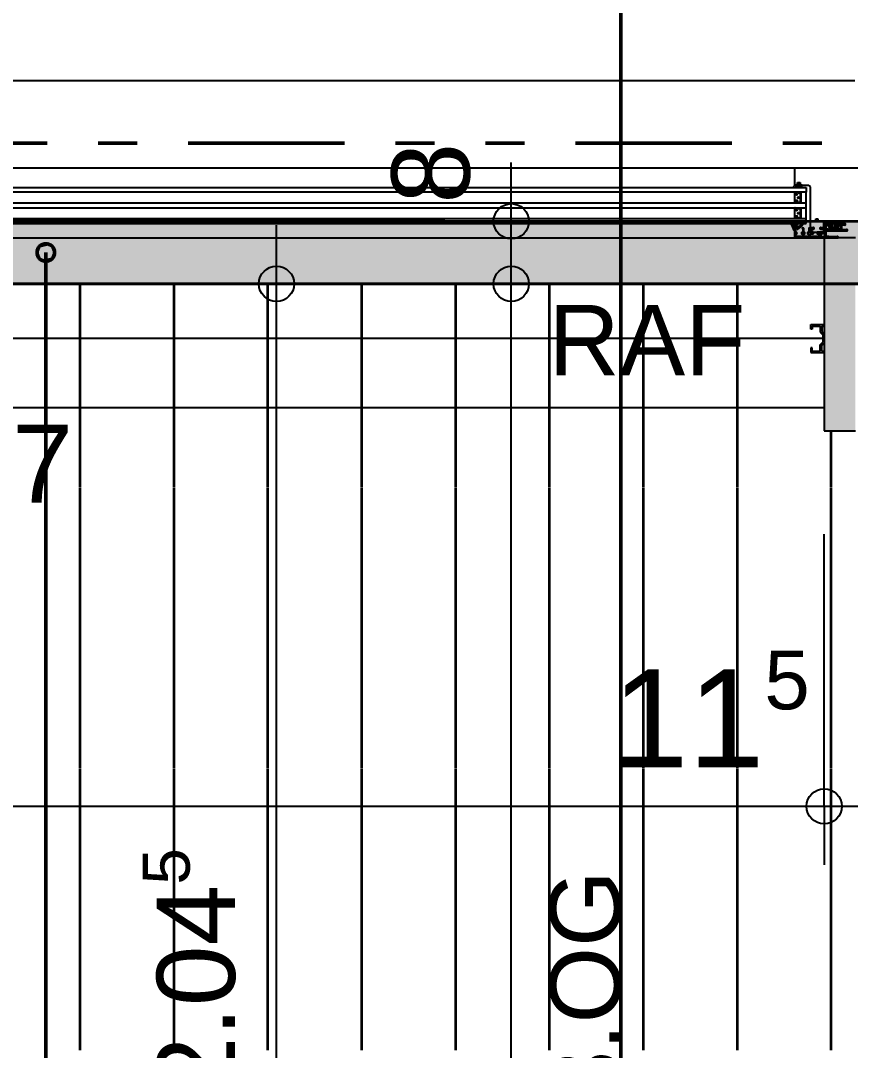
# Model space of a CAD drawing. Header units: centimetres. Extents: x 0.3 to 84.3, y 0.3 to 59.7.
# Drawn here: x 43.302 to 45.423, y 14.14 to 16.773 of the extents above; entities that cross this region are included whole.
import ezdxf

# ---------------------------------------------------------------- set-up
doc = ezdxf.new("R2010")
doc.units = ezdxf.units.CM
for name, pattern in [('AUSGEZOGEN', [0]), ('LINIE_23', [0.79, 0.4, -0.13, 0, -0.13, 0, -0.13]), ('PHANTOM', [63.5, 31.75, -6.35, 6.35, -6.35, 6.35, -6.35]), ('PUNKT', [6.35, 0, -6.35]), ('RAND', [44.45, 12.7, -6.35, 12.7, -6.35, 0, -6.35]), ('STRICHPUNKT', [25.4, 12.7, -6.35, 0, -6.35]), ('VERDECKT', [9.525, 6.35, -3.175])]:
    doc.linetypes.add(name, pattern=pattern)
for name, color, linetype, lineweight in [('Ausbau Raeume', 7, 'AUSGEZOGEN', 35), ('Bauachsen grob', 7, 'RAND', 25), ('Bodenplatte', 7, 'AUSGEZOGEN', 35), ('Daemmung', 7, 'AUSGEZOGEN', 35), ('Decke', 7, 'AUSGEZOGEN', 35), ('Detailmasse', 7, 'AUSGEZOGEN', 25), ('Fenster', 7, 'AUSGEZOGEN', 35), ('Rolladen', 7, 'AUSGEZOGEN', 25), ('Schnittbegrenzung', 7, 'AUSGEZOGEN', 25), ('Text Decke', 7, 'AUSGEZOGEN', 50), ('Text Koten', 7, 'AUSGEZOGEN', 50), ('Text Werkplan Ausfuehrung', 7, 'AUSGEZOGEN', 50), ('Vermassung Decke', 180, 'VERDECKT', 50), ('Wand Beton bewehrt', 7, 'AUSGEZOGEN', 35), ('Werkplan- Ausfuehrungsmasse', 7, 'AUSGEZOGEN', 25)]:
    doc.layers.add(name, color=color, linetype=linetype, lineweight=lineweight)
doc.styles.add('ARIAL', font='ARIAL.TTF')

msp = doc.modelspace()

# ---------------------------------------------------------------- hatches: boundary and pattern name
at = {"layer": 'Bodenplatte', "linetype": 'AUSGEZOGEN', "lineweight": 25, "true_color": 0xe0ffe0}
msp.add_hatch(color=254, dxfattribs=at).paths.add_polyline_path([(32.236, 16.2597), (32.236, 16.0997), (63.436, 16.0997), (63.436, 16.2597)])
at = {"layer": 'Daemmung', "linetype": 'AUSGEZOGEN', "lineweight": 25}
msp.add_hatch(color=32, dxfattribs=at).paths.add_polyline_path([(45.436, 15.9397), (45.436, 16.2171), (45.356, 16.2171), (45.356, 15.9397), (45.356, 15.8597), (45.356, 15.8117), (45.356, 15.7637), (45.356, 15.7237), (45.436, 15.7237), (45.436, 15.7637), (45.436, 15.8117), (45.436, 15.8597)])
at = {"layer": 'Text Decke', "linetype": 'AUSGEZOGEN', "lineweight": 50, "true_color": 0x00c600}
for points in [[(43.3469, 16.191), (43.3856, 16.191), (43.3775, 16.1991)], [(43.3469, 16.191), (43.3775, 16.1991), (43.355, 16.1991)], [(43.355, 16.1991), (43.3775, 16.1991), (43.3663, 16.2022)], [(43.3438, 16.1797), (43.3888, 16.1797), (43.3856, 16.191)], [(43.3438, 16.1797), (43.3856, 16.191), (43.3469, 16.191)], [(43.3469, 16.1685), (43.3888, 16.1797), (43.3438, 16.1797)], [(43.3469, 16.1685), (43.3856, 16.1685), (43.3888, 16.1797)], [(43.355, 16.1604), (43.3856, 16.1685), (43.3469, 16.1685)], [(43.355, 16.1604), (43.3775, 16.1604), (43.3856, 16.1685)], [(43.3775, 16.1604), (43.355, 16.1604), (43.3663, 16.1572)]]:
    msp.add_hatch(color=92, dxfattribs=at).paths.add_polyline_path(points)

# ---------------------------------------------------------------- linework, layer by layer
at = {"layer": 'Ausbau Raeume', "color": 254, "linetype": 'AUSGEZOGEN', "lineweight": 35}
for p, q in [((43.4542, 15.5803), (43.4542, 16.0997)), ((43.6942, 15.5803), (43.6942, 16.0997)), ((43.9342, 15.5803), (43.9342, 16.0997)), ((44.1742, 15.5803), (44.1742, 16.0997)), ((44.4142, 15.5803), (44.4142, 16.0997)), ((44.6542, 15.5803), (44.6542, 16.0997)), ((44.8942, 15.5803), (44.8942, 16.0997)), ((45.1342, 15.5803), (45.1342, 16.0997)), ((45.3742, 15.5803), (45.3742, 15.7237)), ((43.4542, 14.8603), (43.4542, 15.5789)), ((43.6942, 14.8603), (43.6942, 15.5789)), ((43.9342, 14.8603), (43.9342, 15.5789)), ((44.1742, 14.8603), (44.1742, 15.5789)), ((44.4142, 14.8603), (44.4142, 15.5789)), ((44.6542, 14.8603), (44.6542, 15.5789)), ((44.8942, 14.8603), (44.8942, 15.5789)), ((45.1342, 14.8603), (45.1342, 15.5789)), ((45.3742, 14.8603), (45.3742, 15.5789)), ((43.4542, 14.1403), (43.4542, 14.8589)), ((43.6942, 14.1403), (43.6942, 14.8589)), ((43.9342, 14.1403), (43.9342, 14.8589)), ((44.1742, 14.1403), (44.1742, 14.8589)), ((44.4142, 14.1403), (44.4142, 14.8589)), ((44.6542, 14.1403), (44.6542, 14.8589)), ((44.8942, 14.1403), (44.8942, 14.8589)), ((45.1342, 14.1403), (45.1342, 14.8589)), ((45.3742, 14.1403), (45.3742, 14.8589))]:
    msp.add_line(p, q, dxfattribs=at)
at = {"layer": 'Bauachsen grob', "color": 32, "linetype": 'LINIE_23', "lineweight": 50, "true_color": 0xc36e14}
msp.add_line((22.94, 16.4597), (73.132, 16.4597), dxfattribs=at)
at = {"layer": 'Bodenplatte', "color": 92, "linetype": 'VERDECKT', "lineweight": 35, "true_color": 0x00c600}
for p, q in [((63.436, 16.2597), (32.236, 16.2597)), ((32.236, 16.0997), (63.436, 16.0997))]:
    msp.add_line(p, q, dxfattribs=at)
at = {"layer": 'Daemmung', "color": 7, "linetype": 'AUSGEZOGEN', "lineweight": 25}
for p, q in [((45.436, 16.2171), (45.356, 16.2171)), ((45.356, 16.2171), (45.356, 15.9397)), ((45.356, 15.9397), (45.356, 15.8597)), ((45.356, 15.8597), (45.356, 15.8117)), ((45.356, 15.8117), (45.356, 15.7637)), ((45.356, 15.7637), (45.356, 15.7237)), ((45.356, 15.7237), (45.436, 15.7237))]:
    msp.add_line(p, q, dxfattribs=at)
at = {"layer": 'Decke', "color": 92, "linetype": 'PHANTOM', "lineweight": 35, "true_color": 0x00c600}
for p, q in [((32.236, 16.2597), (63.436, 16.2597)), ((63.756, 16.0997), (31.916, 16.0997))]:
    msp.add_line(p, q, dxfattribs=at)
at = {"layer": 'Detailmasse', "color": 253, "linetype": 'AUSGEZOGEN', "lineweight": 25, "true_color": 0xa0a0a0}
for p, q in [((43.956, 16.0997), (43.956, 16.2497)), ((43.956, 16.0997), (43.806, 16.0997)), ((43.956, 16.0997), (44.106, 16.0997)), ((43.956, 16.0997), (43.956, 16.0997)), ((43.956, 12.0097), (43.956, 16.0997))]:
    msp.add_line(p, q, dxfattribs=at)
msp.add_circle((43.956, 16.0997), 0.045, dxfattribs=at)
at = {"layer": 'Fenster', "color": 7, "linetype": 'AUSGEZOGEN', "lineweight": 25}
for p, q in [((42.362, 16.6197), (45.434, 16.6197)), ((45.284, 16.3957), (42.362, 16.3957)), ((45.28, 16.3917), (45.28, 16.3537)), ((45.495, 16.3957), (45.284, 16.3957)), ((45.28, 16.3537), (45.282, 16.3517)), ((45.2801, 16.3522), (45.2801, 16.352)), ((45.2801, 16.352), (45.2801, 16.3518)), ((45.2816, 16.352), (45.2812, 16.3526)), ((45.282, 16.3517), (45.288, 16.3517)), ((45.2867, 16.3517), (45.2821, 16.3517)), ((45.2888, 16.3567), (45.2874, 16.3553)), ((45.2879, 16.3547), (45.2882, 16.3549)), ((45.288, 16.3517), (45.288, 16.3587)), ((45.288, 16.3587), (45.2942, 16.3587)), ((45.2899, 16.3551), (45.2899, 16.3529)), ((45.2913, 16.3575), (45.2909, 16.3575)), ((45.2923, 16.3529), (45.2923, 16.3552)), ((45.2948, 16.3553), (45.2935, 16.3567)), ((45.294, 16.3549), (45.2943, 16.3547)), ((45.2942, 16.3587), (45.2942, 16.3517)), ((45.2942, 16.3517), (45.316, 16.3517)), ((45.2991, 16.3517), (45.2955, 16.3517)), ((42.336, 16.3461), (45.31, 16.3461)), ((45.31, 16.3341), (42.336, 16.3341)), ((45.278, 16.3478), (45.2775, 16.3475)), ((45.2785, 16.3461), (45.2821, 16.3473)), ((45.2801, 16.3516), (45.2792, 16.349)), ((45.2812, 16.3069), (45.2812, 16.3334)), ((45.2819, 16.3341), (45.2883, 16.3341)), ((45.2831, 16.347), (45.2832, 16.3466)), ((45.2843, 16.3466), (45.2846, 16.3474)), ((45.2857, 16.3474), (45.2859, 16.3466)), ((45.2871, 16.3466), (45.2873, 16.3474)), ((45.2881, 16.3475), (45.2924, 16.3461)), ((45.2891, 16.3334), (45.2891, 16.3334)), ((45.2892, 16.3329), (45.2892, 16.3329)), ((45.2892, 16.3329), (45.2949, 16.3329)), ((45.2899, 16.3326), (45.2949, 16.3326)), ((45.2949, 16.3326), (45.2899, 16.3326)), ((45.2902, 16.3485), (45.2932, 16.3485)), ((45.2924, 16.3474), (45.2907, 16.348)), ((45.2941, 16.348), (45.2952, 16.3464)), ((45.2956, 16.3318), (45.2956, 16.3085)), ((45.2956, 16.3085), (45.2956, 16.3318)), ((45.296, 16.3318), (45.296, 16.3085)), ((45.2963, 16.3466), (45.2966, 16.3474)), ((45.2977, 16.3474), (45.2979, 16.3466)), ((45.2991, 16.3467), (45.2991, 16.3502)), ((45.31, 16.3461), (45.31, 16.3341)), ((45.31, 16.3061), (45.31, 16.3341)), ((45.32, 16.3477), (45.32, 16.2607)), ((45.31, 16.3061), (42.336, 16.3061)), ((45.2883, 16.3061), (45.2819, 16.3061)), ((45.2891, 16.3069), (45.2891, 16.3069)), ((45.2892, 16.3073), (45.2892, 16.3074)), ((45.2949, 16.3073), (45.2892, 16.3073)), ((45.2949, 16.3077), (45.2899, 16.3077)), ((45.2899, 16.3077), (45.2949, 16.3077)), ((45.31, 16.2941), (45.31, 16.3061)), ((42.336, 16.2941), (45.31, 16.2941)), ((45.2812, 16.2669), (45.2812, 16.2934)), ((45.2819, 16.2941), (45.2883, 16.2941)), ((45.2891, 16.2934), (45.2891, 16.2934)), ((45.2892, 16.2929), (45.2892, 16.2929)), ((45.2892, 16.2929), (45.2949, 16.2929)), ((45.2899, 16.2926), (45.2949, 16.2926)), ((45.2949, 16.2926), (45.2899, 16.2926)), ((45.2956, 16.2918), (45.2956, 16.2685)), ((45.2956, 16.2685), (45.2956, 16.2918)), ((45.296, 16.2918), (45.296, 16.2685)), ((45.31, 16.2661), (45.31, 16.2941)), ((45.31, 16.2661), (42.336, 16.2661)), ((42.336, 16.2541), (45.31, 16.2541)), ((45.2711, 16.2517), (45.2708, 16.2522)), ((45.2715, 16.2541), (45.2796, 16.2541)), ((45.2764, 16.2515), (45.2762, 16.2511)), ((45.2762, 16.2511), (45.2766, 16.2505)), ((45.2772, 16.2514), (45.2764, 16.2515)), ((45.2766, 16.2505), (45.2786, 16.2467)), ((45.2781, 16.2512), (45.2772, 16.2514)), ((45.2796, 16.2507), (45.2781, 16.2512)), ((45.2812, 16.2503), (45.2796, 16.2507)), ((45.2822, 16.25), (45.2812, 16.2503)), ((45.2883, 16.2661), (45.2819, 16.2661)), ((45.282, 16.2537), (45.2865, 16.2524)), ((45.2834, 16.2498), (45.2822, 16.25)), ((45.2834, 16.2498), (45.2853, 16.2492)), ((45.2852, 16.2464), (45.285, 16.2463)), ((45.2856, 16.2469), (45.2852, 16.2464)), ((45.2853, 16.2492), (45.2857, 16.2486)), ((45.2857, 16.2486), (45.2856, 16.2469)), ((45.2873, 16.25), (45.2873, 16.2493)), ((45.2873, 16.2493), (45.2877, 16.2456)), ((45.2891, 16.2669), (45.2891, 16.2669)), ((45.2892, 16.2673), (45.2892, 16.2674)), ((45.2949, 16.2673), (45.2892, 16.2673)), ((45.2894, 16.2449), (45.2969, 16.2512)), ((45.2949, 16.2677), (45.2899, 16.2677)), ((45.2899, 16.2677), (45.2949, 16.2677)), ((45.2966, 16.2524), (45.2953, 16.2526)), ((45.2957, 16.2546), (45.2997, 16.2538)), ((45.2973, 16.2521), (45.2966, 16.2524)), ((45.2969, 16.2512), (45.2973, 16.2514)), ((45.2975, 16.2519), (45.2973, 16.2521)), ((45.2973, 16.2514), (45.2975, 16.2515)), ((45.2976, 16.2517), (45.2975, 16.2519)), ((45.2975, 16.2515), (45.2976, 16.2517)), ((45.31, 16.2541), (45.31, 16.2661)), ((45.32, 16.2607), (45.321, 16.2597)), ((45.335, 16.2597), (45.32, 16.2597)), ((45.32, 16.2597), (45.32, 16.2457)), ((45.321, 16.2597), (45.335, 16.2597)), ((45.335, 16.2597), (45.335, 16.2657)), ((45.335, 16.2657), (45.34, 16.2657)), ((45.335, 16.2643), (45.335, 16.2597)), ((45.3375, 16.2653), (45.336, 16.2653)), ((45.339, 16.2653), (45.3375, 16.2653)), ((45.34, 16.2657), (45.34, 16.2597)), ((45.34, 16.2597), (45.34, 16.2643)), ((45.34, 16.2597), (45.564, 16.2597)), ((45.355, 16.2597), (45.34, 16.2597)), ((45.355, 16.2457), (45.355, 16.2597)), ((45.357, 16.2527), (45.357, 16.2199)), ((45.3674, 16.2531), (45.3574, 16.2531)), ((45.3616, 16.2593), (45.3596, 16.2593)), ((45.3596, 16.2593), (45.3596, 16.2569)), ((45.3596, 16.2569), (45.3616, 16.2569)), ((45.3641, 16.2558), (45.3596, 16.2543)), ((45.3596, 16.2543), (45.3596, 16.2533)), ((45.3596, 16.2543), (45.36, 16.254)), ((45.3596, 16.2533), (45.36, 16.2533)), ((45.36, 16.2597), (45.3616, 16.2597)), ((45.3616, 16.2565), (45.36, 16.2565)), ((45.36, 16.254), (45.3642, 16.2554)), ((45.36, 16.2533), (45.36, 16.254)), ((45.364, 16.2544), (45.3603, 16.2531)), ((45.3604, 16.2528), (45.3603, 16.2531)), ((45.3604, 16.2528), (45.3641, 16.254)), ((45.3612, 16.2399), (45.3612, 16.2495)), ((45.3706, 16.2597), (45.3616, 16.2597)), ((45.3616, 16.2593), (45.3616, 16.2597)), ((45.3616, 16.2593), (45.3706, 16.2593)), ((45.3616, 16.2569), (45.3616, 16.2593)), ((45.3616, 16.2569), (45.3666, 16.2569)), ((45.3616, 16.2569), (45.3616, 16.2565)), ((45.3616, 16.2565), (45.3648, 16.2565)), ((45.3616, 16.2499), (45.3678, 16.2499)), ((45.364, 16.2544), (45.3641, 16.254)), ((45.3643, 16.2558), (45.3641, 16.2558)), ((45.3641, 16.2558), (45.3642, 16.2554)), ((45.3642, 16.2554), (45.3643, 16.2555)), ((45.3642, 16.2554), (45.3642, 16.2544)), ((45.3642, 16.2544), (45.3642, 16.254)), ((45.3643, 16.2544), (45.3642, 16.2544)), ((45.3642, 16.254), (45.3643, 16.254)), ((45.3644, 16.2543), (45.3643, 16.2544)), ((45.3643, 16.2544), (45.3643, 16.2544)), ((45.3643, 16.254), (45.3644, 16.254)), ((45.3645, 16.2542), (45.3644, 16.2543)), ((45.3644, 16.254), (45.3644, 16.2539)), ((45.3644, 16.2539), (45.3645, 16.2539)), ((45.3645, 16.2541), (45.3645, 16.2542)), ((45.3646, 16.2541), (45.3645, 16.2541)), ((45.3645, 16.254), (45.3645, 16.2541)), ((45.3645, 16.2539), (45.3645, 16.254)), ((45.3645, 16.2539), (45.3645, 16.2538)), ((45.3645, 16.2539), (45.3645, 16.2539)), ((45.3645, 16.2538), (45.3645, 16.2539)), ((45.3646, 16.2538), (45.3645, 16.2538)), ((45.3651, 16.2561), (45.3646, 16.2561)), ((45.3646, 16.2561), (45.3646, 16.2541)), ((45.3646, 16.2541), (45.3666, 16.2541)), ((45.3648, 16.2537), (45.3646, 16.2538)), ((45.3652, 16.2566), (45.3648, 16.2565)), ((45.3648, 16.2537), (45.365, 16.2537)), ((45.3648, 16.2537), (45.3648, 16.2537)), ((45.3666, 16.2537), (45.365, 16.2537)), ((45.3651, 16.2561), (45.3654, 16.2562)), ((45.3657, 16.2567), (45.3652, 16.2566)), ((45.3654, 16.2562), (45.3658, 16.2564)), ((45.3661, 16.2568), (45.3657, 16.2567)), ((45.3658, 16.2564), (45.3662, 16.2567)), ((45.3666, 16.2569), (45.3661, 16.2568)), ((45.3662, 16.2567), (45.3666, 16.2569)), ((45.3666, 16.2541), (45.3666, 16.2569)), ((45.3666, 16.2537), (45.3666, 16.2541)), ((45.3706, 16.2541), (45.3666, 16.2541)), ((45.3666, 16.2537), (45.3706, 16.2537)), ((45.3667, 16.2496), (45.3666, 16.2493)), ((45.3666, 16.2493), (45.367, 16.2492)), ((45.3666, 16.2493), (45.367, 16.2492)), ((45.3667, 16.2496), (45.3671, 16.2494)), ((45.3668, 16.2472), (45.3671, 16.2474)), ((45.3668, 16.2472), (45.3671, 16.2474)), ((45.3668, 16.2472), (45.3686, 16.2443)), ((45.367, 16.2492), (45.3671, 16.2494)), ((45.3696, 16.2498), (45.3671, 16.2498)), ((45.3671, 16.2494), (45.3671, 16.2498)), ((45.3671, 16.2494), (45.3696, 16.2494)), ((45.3689, 16.2446), (45.3671, 16.2474)), ((45.3681, 16.2501), (45.3687, 16.2506)), ((45.369, 16.2513), (45.369, 16.2515)), ((45.3696, 16.2498), (45.3696, 16.2494)), ((45.3703, 16.2537), (45.3703, 16.252)), ((45.3703, 16.252), (45.374, 16.252)), ((45.3703, 16.2518), (45.3703, 16.2519)), ((45.3703, 16.2519), (45.3703, 16.2519)), ((45.374, 16.2518), (45.3703, 16.2518)), ((45.3703, 16.2518), (45.3703, 16.2518)), ((45.3714, 16.2513), (45.3703, 16.2518)), ((45.3703, 16.2518), (45.3703, 16.2518)), ((45.3894, 16.2597), (45.3706, 16.2597)), ((45.3706, 16.2593), (45.3706, 16.2597)), ((45.3706, 16.2593), (45.3709, 16.2593)), ((45.3706, 16.2593), (45.3706, 16.2541)), ((45.3706, 16.2537), (45.3706, 16.2541)), ((45.3706, 16.2541), (45.3709, 16.2541)), ((45.3706, 16.2537), (45.3894, 16.2537)), ((45.3709, 16.2541), (45.3709, 16.2593)), ((45.3709, 16.2593), (45.3891, 16.2593)), ((45.3891, 16.2541), (45.3709, 16.2541)), ((45.3715, 16.2482), (45.3711, 16.2482)), ((45.3711, 16.2482), (45.372, 16.2441)), ((45.3714, 16.2513), (45.374, 16.2513)), ((45.374, 16.2513), (45.3715, 16.2513)), ((45.3724, 16.2442), (45.3715, 16.2482)), ((45.374, 16.2537), (45.374, 16.2443)), ((45.3744, 16.2443), (45.3744, 16.2537)), ((45.3772, 16.2597), (45.3772, 16.2427)), ((45.3828, 16.2597), (45.3828, 16.2427)), ((45.3856, 16.2537), (45.3856, 16.2443)), ((45.386, 16.2443), (45.386, 16.2537)), ((45.386, 16.252), (45.3898, 16.252)), ((45.3898, 16.2518), (45.386, 16.2518)), ((45.386, 16.2513), (45.3886, 16.2513)), ((45.3885, 16.2513), (45.386, 16.2513)), ((45.3885, 16.2482), (45.3876, 16.2442)), ((45.388, 16.2441), (45.3889, 16.2482)), ((45.3885, 16.2482), (45.3889, 16.2482)), ((45.3886, 16.2513), (45.3898, 16.2518)), ((45.3891, 16.2593), (45.3894, 16.2593)), ((45.3891, 16.2593), (45.3891, 16.2541)), ((45.3891, 16.2541), (45.3894, 16.2541)), ((45.3894, 16.2597), (45.3894, 16.2593)), ((45.3984, 16.2597), (45.3894, 16.2597)), ((45.3894, 16.2541), (45.3894, 16.2593)), ((45.3894, 16.2593), (45.3984, 16.2593)), ((45.3894, 16.2537), (45.3894, 16.2541)), ((45.3934, 16.2541), (45.3894, 16.2541)), ((45.3894, 16.2537), (45.3934, 16.2537)), ((45.3898, 16.2537), (45.3898, 16.252)), ((45.3898, 16.2519), (45.3898, 16.2519)), ((45.3898, 16.2519), (45.3898, 16.2518)), ((45.3898, 16.2518), (45.3898, 16.2518)), ((45.3898, 16.2518), (45.3898, 16.2518)), ((45.3929, 16.2498), (45.3904, 16.2498)), ((45.3904, 16.2498), (45.3904, 16.2494)), ((45.3904, 16.2494), (45.3929, 16.2494)), ((45.391, 16.2515), (45.391, 16.2513)), ((45.3929, 16.2474), (45.3911, 16.2446)), ((45.3913, 16.2506), (45.3919, 16.2501)), ((45.3914, 16.2443), (45.3932, 16.2472)), ((45.3922, 16.2499), (45.3972, 16.2499)), ((45.4104, 16.2531), (45.3926, 16.2531)), ((45.3929, 16.2498), (45.3929, 16.2494)), ((45.3929, 16.2494), (45.3933, 16.2496)), ((45.3929, 16.2494), (45.393, 16.2492)), ((45.3933, 16.2473), (45.3929, 16.2475)), ((45.3932, 16.2472), (45.3929, 16.2474)), ((45.3934, 16.2493), (45.393, 16.2492)), ((45.3934, 16.2493), (45.393, 16.2492)), ((45.3934, 16.2493), (45.3933, 16.2496)), ((45.3934, 16.2569), (45.3934, 16.2541)), ((45.3934, 16.2569), (45.3984, 16.2569)), ((45.3934, 16.2569), (45.3938, 16.2566)), ((45.3939, 16.2568), (45.3934, 16.2569)), ((45.3934, 16.2537), (45.3934, 16.2541)), ((45.3934, 16.2541), (45.3954, 16.2541)), ((45.395, 16.2537), (45.3934, 16.2537)), ((45.3938, 16.2566), (45.3942, 16.2564)), ((45.3943, 16.2567), (45.3939, 16.2568)), ((45.3942, 16.2564), (45.3946, 16.2562)), ((45.3948, 16.2566), (45.3943, 16.2567)), ((45.3946, 16.2562), (45.3949, 16.2561)), ((45.3952, 16.2565), (45.3948, 16.2566)), ((45.3954, 16.2561), (45.3949, 16.2561)), ((45.395, 16.2537), (45.3952, 16.2537)), ((45.3952, 16.2565), (45.3984, 16.2565)), ((45.3953, 16.2537), (45.3952, 16.2537)), ((45.3954, 16.2538), (45.3953, 16.2537)), ((45.3954, 16.2541), (45.3954, 16.2561)), ((45.3955, 16.2541), (45.3954, 16.2541)), ((45.3955, 16.2538), (45.3954, 16.2538)), ((45.3956, 16.2543), (45.3955, 16.2541)), ((45.3955, 16.2541), (45.3955, 16.254)), ((45.3955, 16.254), (45.3955, 16.2539)), ((45.3955, 16.2539), (45.3956, 16.2539)), ((45.3955, 16.2539), (45.3955, 16.2538)), ((45.3957, 16.2544), (45.3956, 16.2543)), ((45.3956, 16.2539), (45.3957, 16.254)), ((45.3959, 16.2558), (45.3957, 16.2558)), ((45.3957, 16.2555), (45.3958, 16.2554)), ((45.3958, 16.2544), (45.3957, 16.2544)), ((45.3957, 16.2544), (45.3957, 16.2544)), ((45.3957, 16.254), (45.3957, 16.254)), ((45.3957, 16.254), (45.3958, 16.254)), ((45.3959, 16.2558), (45.3958, 16.2554)), ((45.3958, 16.2544), (45.3958, 16.2554)), ((45.3958, 16.2554), (45.4, 16.254)), ((45.3958, 16.254), (45.3958, 16.2544)), ((45.4004, 16.2543), (45.3959, 16.2558)), ((45.3959, 16.254), (45.396, 16.2544)), ((45.3959, 16.254), (45.3996, 16.2528)), ((45.3997, 16.2531), (45.396, 16.2544)), ((45.3976, 16.2495), (45.3976, 16.2399)), ((45.3984, 16.2597), (45.4, 16.2597)), ((45.3984, 16.2593), (45.3984, 16.2597)), ((45.3984, 16.2593), (45.3984, 16.2569)), ((45.4004, 16.2593), (45.3984, 16.2593)), ((45.3984, 16.2569), (45.3984, 16.2565)), ((45.3984, 16.2569), (45.4004, 16.2569)), ((45.4, 16.2565), (45.3984, 16.2565)), ((45.3996, 16.2528), (45.3997, 16.2531)), ((45.4004, 16.2543), (45.4, 16.254)), ((45.4, 16.254), (45.4, 16.2533)), ((45.4004, 16.2533), (45.4, 16.2533)), ((45.4004, 16.2569), (45.4004, 16.2593)), ((45.4004, 16.2533), (45.4004, 16.2543)), ((45.4008, 16.2383), (45.4008, 16.2503)), ((45.4012, 16.2507), (45.408, 16.2507)), ((45.4084, 16.2503), (45.4084, 16.2498)), ((45.409, 16.2495), (45.4098, 16.25)), ((45.4108, 16.2517), (45.4108, 16.2527)), ((45.2796, 16.2374), (45.2789, 16.2374)), ((45.2799, 16.2461), (45.2845, 16.2461)), ((45.28, 16.2417), (45.28, 16.2175)), ((45.28, 16.2415), (45.28, 16.2378)), ((45.2854, 16.2421), (45.2804, 16.2421)), ((45.2862, 16.2421), (45.2807, 16.2421)), ((45.2836, 16.2311), (45.2836, 16.2386)), ((45.2836, 16.2211), (45.2836, 16.2273)), ((45.2838, 16.2391), (45.2858, 16.2411)), ((45.2862, 16.2307), (45.284, 16.2307)), ((45.284, 16.2277), (45.2862, 16.2277)), ((45.3008, 16.2207), (45.284, 16.2207)), ((45.2846, 16.2462), (45.2845, 16.2461)), ((45.2847, 16.2462), (45.2846, 16.2462)), ((45.2849, 16.2462), (45.2847, 16.2462)), ((45.285, 16.2463), (45.2849, 16.2462)), ((45.2874, 16.2397), (45.2866, 16.2419)), ((45.2866, 16.2281), (45.2866, 16.2303)), ((45.2982, 16.2303), (45.2982, 16.2281)), ((45.3008, 16.2307), (45.2986, 16.2307)), ((45.2986, 16.2277), (45.3008, 16.2277)), ((45.2996, 16.2411), (45.301, 16.2397)), ((45.3032, 16.2421), (45.3, 16.2421)), ((45.3012, 16.2392), (45.3012, 16.2311)), ((45.3012, 16.2273), (45.3012, 16.2211)), ((45.3036, 16.2311), (45.3036, 16.2417)), ((45.3036, 16.2211), (45.3036, 16.2273)), ((45.3062, 16.2307), (45.304, 16.2307)), ((45.304, 16.2277), (45.3062, 16.2277)), ((45.316, 16.2207), (45.304, 16.2207)), ((45.3066, 16.2281), (45.3066, 16.2303)), ((45.3134, 16.2303), (45.3134, 16.2281)), ((45.316, 16.2307), (45.3138, 16.2307)), ((45.3138, 16.2277), (45.316, 16.2277)), ((45.3164, 16.2417), (45.3164, 16.2311)), ((45.3164, 16.2273), (45.3164, 16.2211)), ((45.328, 16.2421), (45.3168, 16.2421)), ((45.32, 16.2457), (45.322, 16.2437)), ((45.32, 16.2311), (45.32, 16.2387)), ((45.32, 16.2381), (45.32, 16.2347)), ((45.32, 16.2347), (45.32, 16.2337)), ((45.32, 16.2211), (45.32, 16.2273)), ((45.3204, 16.2391), (45.328, 16.2391)), ((45.3246, 16.2307), (45.3204, 16.2307)), ((45.3204, 16.2277), (45.328, 16.2277)), ((45.3418, 16.2207), (45.3204, 16.2207)), ((45.3284, 16.2391), (45.321, 16.2391)), ((45.3244, 16.2337), (45.321, 16.2337)), ((45.321, 16.2337), (45.324, 16.2337)), ((45.322, 16.2437), (45.3284, 16.2437)), ((45.322, 16.2317), (45.323, 16.2317)), ((45.324, 16.2337), (45.3268, 16.2337)), ((45.324, 16.2327), (45.324, 16.2333)), ((45.325, 16.2329), (45.325, 16.2311)), ((45.3256, 16.2333), (45.3254, 16.2333)), ((45.3287, 16.2306), (45.3263, 16.233)), ((45.3268, 16.2337), (45.3288, 16.2317)), ((45.3288, 16.2317), (45.3375, 16.2317)), ((45.329, 16.2401), (45.329, 16.2411)), ((45.329, 16.2287), (45.329, 16.2299)), ((45.3294, 16.2427), (45.3294, 16.2401)), ((45.3375, 16.2317), (45.3462, 16.2317)), ((45.3376, 16.2313), (45.3376, 16.2281)), ((45.3416, 16.2317), (45.338, 16.2317)), ((45.338, 16.2277), (45.3418, 16.2277)), ((45.354, 16.2317), (45.3416, 16.2317)), ((45.3422, 16.2273), (45.3422, 16.2211)), ((45.3456, 16.2401), (45.3456, 16.2427)), ((45.3456, 16.2175), (45.3456, 16.2271)), ((45.346, 16.2261), (45.346, 16.2175)), ((45.3462, 16.2317), (45.3482, 16.2337)), ((45.3466, 16.2437), (45.353, 16.2437)), ((45.354, 16.2391), (45.3466, 16.2391)), ((45.3466, 16.2281), (45.3526, 16.2281)), ((45.348, 16.2271), (45.347, 16.2271)), ((45.3482, 16.2337), (45.351, 16.2337)), ((45.3484, 16.2199), (45.3484, 16.2267)), ((45.3506, 16.2337), (45.354, 16.2337)), ((45.351, 16.2337), (45.354, 16.2337)), ((45.351, 16.2327), (45.351, 16.2333)), ((45.353, 16.2317), (45.352, 16.2317)), ((45.353, 16.2437), (45.355, 16.2457)), ((45.355, 16.2347), (45.355, 16.2381)), ((45.355, 16.2347), (45.355, 16.2337)), ((45.355, 16.2305), (45.355, 16.2307)), ((45.3612, 16.2211), (45.3612, 16.2351)), ((45.3666, 16.2395), (45.3616, 16.2395)), ((45.3616, 16.2355), (45.4156, 16.2355)), ((45.3672, 16.2207), (45.3616, 16.2207)), ((45.3686, 16.2443), (45.3689, 16.2446)), ((45.3687, 16.2442), (45.369, 16.2445)), ((45.3914, 16.2385), (45.3687, 16.2385)), ((45.3697, 16.2426), (45.37, 16.2427)), ((45.3724, 16.2442), (45.372, 16.2441)), ((45.3729, 16.2396), (45.373, 16.24)), ((45.3735, 16.2395), (45.3735, 16.2399)), ((45.3865, 16.2399), (45.3735, 16.2399)), ((45.3735, 16.2395), (45.3865, 16.2395)), ((45.3742, 16.2401), (45.3736, 16.2395)), ((45.374, 16.2443), (45.3744, 16.2443)), ((45.3742, 16.2423), (45.3858, 16.2423)), ((45.3742, 16.2423), (45.3742, 16.2401)), ((45.3858, 16.2401), (45.3742, 16.2401)), ((45.3854, 16.2427), (45.3746, 16.2427)), ((45.386, 16.2443), (45.3856, 16.2443)), ((45.3858, 16.2423), (45.3858, 16.2401)), ((45.3858, 16.2401), (45.3864, 16.2395)), ((45.3865, 16.2395), (45.3865, 16.2399)), ((45.3871, 16.2396), (45.387, 16.24)), ((45.3876, 16.2442), (45.388, 16.2441)), ((45.3896, 16.2204), (45.3896, 16.2199)), ((45.3903, 16.2426), (45.39, 16.2427)), ((45.391, 16.2203), (45.3902, 16.2208)), ((45.3913, 16.2442), (45.391, 16.2445)), ((45.3914, 16.2443), (45.3911, 16.2446)), ((45.3972, 16.2395), (45.3934, 16.2395)), ((45.4132, 16.2379), (45.4012, 16.2379)), ((45.4136, 16.2388), (45.4136, 16.2383)), ((45.415, 16.2387), (45.4142, 16.2392)), ((45.416, 16.2359), (45.416, 16.237)), ((42.3656, 16.2171), (45.2804, 16.2171)), ((45.2804, 16.2171), (45.3452, 16.2171)), ((45.3464, 16.2171), (45.3916, 16.2171)), ((45.3566, 16.2195), (45.3488, 16.2195)), ((45.3892, 16.2195), (45.369, 16.2195)), ((45.392, 16.2175), (45.392, 16.2186))]:
    msp.add_line(p, q, dxfattribs=at)
for centre, radius in [((45.2859, 16.328), 0.0016), ((45.2859, 16.3123), 0.0016), ((45.29, 16.3201), 0.0016), ((45.2859, 16.288), 0.0016), ((45.2859, 16.2723), 0.0016), ((45.29, 16.2801), 0.0016), ((45.2797, 16.2443), 0.000995)]:
    msp.add_circle(centre, radius, dxfattribs=at)
for centre, radius, start, end in [((45.284, 16.3917), 0.004, 90.0001, 180.0001), ((45.2807, 16.3522), 0.0006, 35.0001, 179.9899), ((45.2781, 16.3518), 0.002, 352.8339, 0.0001), ((45.2821, 16.3523), 0.0006, 215.0001, 270.0001), ((45.2867, 16.3507), 0.001, 45.6223, 90.0001), ((45.2877, 16.355), 0.0004, 135.0326, 300.0428), ((45.2877, 16.3517), 0.0004, 225.6223, 2.7346), ((45.2961, 16.3521), 0.00802, 161.7764, 182.7204), ((45.2883, 16.3547), 0.0002, 346.777, 120.0521), ((45.2909, 16.3545), 0.003, 90.0374, 135.0337), ((45.2911, 16.3551), 0.0012, 0.6558, 180.0386), ((45.2911, 16.3529), 0.0012, 180.3469, 359.7268), ((45.2913, 16.3545), 0.003, 44.9665, 89.9628), ((45.2939, 16.3547), 0.0002, 59.9481, 193.2232), ((45.2861, 16.3521), 0.00802, 357.2791, 18.2238), ((45.2945, 16.3517), 0.0004, 177.2791, 314.3779), ((45.2945, 16.355), 0.0004, 239.9575, 44.9676), ((45.2955, 16.3507), 0.001, 90.0001, 134.3779), ((45.2991, 16.3511), 0.0006, 293.577, 90.0001), ((45.316, 16.3477), 0.004, 0.0001, 90.0001), ((45.2783, 16.347), 0.000896, 148.6199, 288.3565), ((45.2775, 16.3494), 0.00169, 286.5894, 345.7015), ((45.2819, 16.3334), 0.00078, 90.0001, 180.0001), ((45.2825, 16.3469), 0.0006, 15.0001, 131.4926), ((45.2838, 16.3467), 0.0006, 195.0001, 345.0001), ((45.2851, 16.3472), 0.0006, 15.0001, 165.0001), ((45.2865, 16.3467), 0.0006, 195.0001, 345.0001), ((45.2877, 16.3473), 0.000445, 29.6317, 164.5981), ((45.2883, 16.3334), 0.00078, 0.0001, 90.0001), ((45.2899, 16.3333), 0.00078, 180.0001, 270.0001), ((45.2899, 16.3333), 0.00078, 214.8639, 270.0001), ((45.2901, 16.3483), 0.00022, 58.4906, 269.8168), ((45.2902, 16.347), 0.00112, 65.9025, 98.521), ((45.2925, 16.3468), 0.000646, 266.5003, 91.9756), ((45.2932, 16.3475), 0.001, 30.0001, 90.0001), ((45.2949, 16.3318), 0.00114, 0.0001, 90.0001), ((45.2949, 16.3318), 0.00078, 0.0001, 90.0001), ((45.2949, 16.3318), 0.00078, 0.0001, 90.0001), ((45.2958, 16.3467), 0.0006, 210.0001, 345.0001), ((45.2971, 16.3472), 0.0006, 15.0001, 165.0001), ((45.2985, 16.3467), 0.0006, 195.0001, 0.0001), ((45.2995, 16.3502), 0.0004, 113.577, 180.0001), ((45.2819, 16.3069), 0.00078, 180.0001, 270.0001), ((45.2883, 16.3069), 0.00078, 270.0001, 0.0001), ((45.2899, 16.3069), 0.00078, 90.0001, 180.0001), ((45.2899, 16.3069), 0.00078, 90.0001, 145.1363), ((45.2949, 16.3085), 0.00078, 270.0001, 0.0001), ((45.2949, 16.3085), 0.00114, 270.0001, 0.0001), ((45.2949, 16.3085), 0.00078, 270.0001, 0.0001), ((45.2819, 16.2934), 0.00078, 90.0001, 180.0001), ((45.2883, 16.2934), 0.00078, 0.0001, 90.0001), ((45.2899, 16.2933), 0.00078, 180.0001, 270.0001), ((45.2899, 16.2933), 0.00078, 214.8639, 270.0001), ((45.2949, 16.2918), 0.00114, 0.0001, 90.0001), ((45.2949, 16.2918), 0.00078, 0.0001, 90.0001), ((45.2949, 16.2918), 0.00078, 0.0001, 90.0001), ((45.2715, 16.2531), 0.001, 90.0001, 199.0259), ((45.2736, 16.2539), 0.00324, 199.0259, 211.6333), ((45.2785, 16.2563), 0.00864, 211.6333, 224.3836), ((45.2526, 16.2348), 0.025, 8.8461, 37.9514), ((45.2798, 16.2477), 0.00158, 219.6137, 271.155), ((45.2796, 16.2481), 0.006, 67.1346, 90), ((45.2819, 16.2669), 0.00078, 180.0001, 270.0001), ((45.286, 16.2509), 0.00154, 324.2197, 74.1922), ((45.2883, 16.2669), 0.00078, 270.0001, 0.0001), ((45.2679, 16.2758), 0.0417, 299.2314, 322.205), ((45.2899, 16.2669), 0.00078, 90.0001, 180.0001), ((45.2899, 16.2669), 0.00078, 90.0001, 145.1363), ((45.2955, 16.2536), 0.001, 78.6332, 258.6331), ((45.2949, 16.2685), 0.00078, 270.0001, 0.0001), ((45.2949, 16.2685), 0.00114, 270.0001, 0.0001), ((45.2949, 16.2685), 0.00078, 270.0001, 0.0001), ((45.2996, 16.2518), 0.002, 310.1428, 86.9885), ((45.336, 16.2643), 0.001, 90.0001, 180.0001), ((45.339, 16.2643), 0.001, 0.0001, 90.0001), ((45.3574, 16.2527), 0.0004, 90.0001, 180.0001), ((45.36, 16.2593), 0.0004, 90.0001, 180.0001), ((45.36, 16.2569), 0.0004, 180.0001, 270.0001), ((45.3602, 16.2533), 0.0006, 180.0001, 288.0152), ((45.3602, 16.2533), 0.0002, 180.0001, 288.0152), ((45.3616, 16.2495), 0.0004, 90.0001, 180.0001), ((45.3642, 16.2536), 0.0008, 91.872, 108.0152), ((45.3642, 16.2536), 0.0004, 91.872, 108.0152), ((45.3642, 16.2561), 0.0004, 0.0001, 90.0001), ((45.3642, 16.2562), 0.0004, 288.0152, 353.502), ((45.365, 16.2541), 0.0004, 180.0001, 270.0001), ((45.3688, 16.2485), 0.0024, 159.279, 211.2357), ((45.3647, 16.25), 0.002, 339.279, 339.5892), ((45.3671, 16.2494), 0.0004, 90.0001, 159.5892), ((45.3688, 16.2485), 0.002, 159.279, 211.2357), ((45.3685, 16.2482), 0.002, 211.2357, 212.5001), ((45.3647, 16.25), 0.0024, 339.279, 339.5892), ((45.3685, 16.2482), 0.0016, 211.2357, 212.5001), ((45.3674, 16.2515), 0.0016, 0.0001, 90.0001), ((45.3678, 16.2503), 0.0004, 270.0001, 315.0001), ((45.368, 16.2513), 0.001, 315.0001, 0.0001), ((45.3696, 16.2478), 0.002, 11.5001, 90.0001), ((45.3696, 16.2478), 0.0016, 11.5001, 90.0001), ((45.3715, 16.2515), 0.0002, 250.0001, 270.0001), ((45.3885, 16.2515), 0.0002, 270.0001, 290.0001), ((45.3904, 16.2478), 0.002, 90.0001, 168.5001), ((45.3904, 16.2478), 0.0016, 90.0001, 168.5001), ((45.3926, 16.2515), 0.0016, 90.0001, 180.0001), ((45.392, 16.2513), 0.001, 180.0001, 225.0001), ((45.3922, 16.2503), 0.0004, 225.0001, 270.0001), ((45.3929, 16.2494), 0.0004, 20.4026, 90.0001), ((45.3912, 16.2485), 0.002, 330.6315, 20.719), ((45.3915, 16.2483), 0.0016, 327.5001, 330.6315), ((45.3953, 16.25), 0.0024, 200.4026, 200.719), ((45.3915, 16.2483), 0.002, 327.5001, 330.6315), ((45.3912, 16.2485), 0.0024, 330.6315, 20.719), ((45.3953, 16.25), 0.002, 200.4026, 200.719), ((45.395, 16.2541), 0.0004, 270.0001, 0.0001), ((45.3958, 16.2561), 0.0004, 90.0001, 180.0001), ((45.3958, 16.2562), 0.0004, 186.4982, 251.985), ((45.3958, 16.2536), 0.0008, 71.985, 88.1282), ((45.3958, 16.2536), 0.0004, 71.985, 88.1282), ((45.3972, 16.2495), 0.0004, 0.0001, 90.0001), ((45.3998, 16.2533), 0.0006, 251.985, 0.0001), ((45.3998, 16.2533), 0.0002, 251.985, 0.0001), ((45.4, 16.2593), 0.0004, 0.0001, 90.0001), ((45.4, 16.2569), 0.0004, 270.0001, 0.0001), ((45.4012, 16.2503), 0.0004, 90.0001, 180.0001), ((45.408, 16.2503), 0.0004, 0.0001, 90.0001), ((45.4088, 16.2498), 0.0004, 180.0001, 300.0001), ((45.4088, 16.2517), 0.002, 300.0001, 0.0001), ((45.4104, 16.2527), 0.0004, 0.0001, 90.0001), ((45.2789, 16.239), 0.0016, 190.3829, 270.0001), ((45.2796, 16.2378), 0.0004, 270.0001, 0.0001), ((45.2807, 16.2415), 0.000662, 90.0001, 180.0001), ((45.2804, 16.2417), 0.0004, 90.0001, 180.0001), ((45.2842, 16.2386), 0.0006, 135.0001, 180.0001), ((45.284, 16.2311), 0.0004, 180.0001, 270.0001), ((45.284, 16.2273), 0.0004, 90.0001, 180.0001), ((45.284, 16.2211), 0.0004, 180.0001, 270.0001), ((45.2854, 16.2415), 0.0006, 315.0001, 90.0001), ((45.2862, 16.2417), 0.0004, 20.0001, 90.0001), ((45.2862, 16.2303), 0.0004, 0.0001, 90.0001), ((45.2862, 16.2281), 0.0004, 270.0001, 0.0001), ((45.2879, 16.2399), 0.0006, 200.0001, 302.523), ((45.2888, 16.2459), 0.00115, 192.4669, 300.1304), ((45.2986, 16.2303), 0.0004, 90.0001, 180.0001), ((45.2986, 16.2281), 0.0004, 180.0001, 270.0001), ((45.3, 16.2415), 0.0006, 90.0001, 225.0001), ((45.3008, 16.2311), 0.0004, 270.0001, 0.0001), ((45.3008, 16.2273), 0.0004, 0.0001, 90.0001), ((45.3008, 16.2211), 0.0004, 270.0001, 0.0001), ((45.3006, 16.2392), 0.0006, 0.0001, 45.0001), ((45.3032, 16.2417), 0.0004, 0.0001, 90.0001), ((45.304, 16.2311), 0.0004, 180.0001, 270.0001), ((45.304, 16.2273), 0.0004, 90.0001, 180.0001), ((45.304, 16.2211), 0.0004, 180.0001, 270.0001), ((45.3062, 16.2303), 0.0004, 0.0001, 90.0001), ((45.3062, 16.2281), 0.0004, 270.0001, 0.0001), ((45.3138, 16.2303), 0.0004, 90.0001, 180.0001), ((45.3138, 16.2281), 0.0004, 180.0001, 270.0001), ((45.316, 16.2311), 0.0004, 270.0001, 0.0001), ((45.316, 16.2273), 0.0004, 0.0001, 90.0001), ((45.316, 16.2211), 0.0004, 270.0001, 0.0001), ((45.3168, 16.2417), 0.0004, 90.0001, 180.0001), ((45.321, 16.2381), 0.001, 90.0001, 180.0001), ((45.3204, 16.2387), 0.0004, 90.0001, 180.0001), ((45.321, 16.2347), 0.001, 180.0001, 270.0001), ((45.321, 16.2347), 0.001, 180.0001, 270.0001), ((45.322, 16.2337), 0.002, 180.0001, 270.0001), ((45.3204, 16.2311), 0.0004, 180.0001, 270.0001), ((45.3204, 16.2273), 0.0004, 90.0001, 180.0001), ((45.3204, 16.2211), 0.0004, 180.0001, 270.0001), ((45.323, 16.2327), 0.001, 270.0001, 0.0001), ((45.3244, 16.2333), 0.0004, 90.0001, 180.0001), ((45.3246, 16.2311), 0.0004, 270.0001, 0.0001), ((45.3254, 16.2329), 0.0004, 90.0001, 180.0001), ((45.3256, 16.2323), 0.001, 45.0001, 90.0001), ((45.328, 16.2411), 0.001, 0.0001, 90.0001), ((45.328, 16.2401), 0.001, 270.0001, 0.0001), ((45.328, 16.2287), 0.001, 270.0001, 0.0001), ((45.3284, 16.2427), 0.001, 0.0001, 90.0001), ((45.3284, 16.2401), 0.001, 270.0001, 0.0001), ((45.328, 16.2299), 0.001, 0.0001, 45.0001), ((45.338, 16.2313), 0.0004, 90.0001, 180.0001), ((45.338, 16.2281), 0.0004, 180.0001, 270.0001), ((45.3418, 16.2273), 0.0004, 0.0001, 90.0001), ((45.3418, 16.2211), 0.0004, 270.0001, 0.0001), ((45.3466, 16.2427), 0.001, 90.0001, 180.0001), ((45.3466, 16.2401), 0.001, 180.0001, 270.0001), ((45.3466, 16.2271), 0.001, 90.0001, 180.0001), ((45.347, 16.2261), 0.001, 90.0001, 180.0001), ((45.348, 16.2267), 0.0004, 0.0001, 90.0001), ((45.3506, 16.2333), 0.0004, 0.0001, 90.0001), ((45.352, 16.2327), 0.001, 180.0001, 270.0001), ((45.3526, 16.2305), 0.0024, 270.0001, 0.0001), ((45.353, 16.2337), 0.002, 270.0001, 0.0001), ((45.354, 16.2381), 0.001, 0.0001, 90.0001), ((45.354, 16.2347), 0.001, 270.0001, 0.0001), ((45.354, 16.2347), 0.001, 270.0001, 0.0001), ((45.354, 16.2307), 0.001, 0.0001, 90.0001), ((45.3616, 16.2399), 0.0004, 180.0001, 270.0001), ((45.3616, 16.2351), 0.0004, 90.0001, 180.0001), ((45.3616, 16.2211), 0.0004, 180.0001, 270.0001), ((45.3666, 16.2379), 0.0016, 37.98, 90.0001), ((45.3672, 16.2191), 0.0016, 23.5783, 90.0001), ((45.3687, 16.2395), 0.001, 217.98, 270.0001), ((45.3703, 16.2454), 0.002, 212.5001, 217.1948), ((45.362, 16.2391), 0.0084, 24.0503, 37.1948), ((45.3703, 16.2454), 0.0016, 212.5001, 217.1948), ((45.362, 16.2391), 0.0088, 24.0503, 37.1948), ((45.3746, 16.2448), 0.0054, 204.0503, 251.4842), ((45.3746, 16.2448), 0.005, 204.0503, 251.4842), ((45.3732, 16.2443), 0.00123, 191.5001, 0.0001), ((45.3732, 16.2443), 0.000831, 191.5001, 0.0001), ((45.3735, 16.2415), 0.002, 251.4842, 270.0001), ((45.3735, 16.2415), 0.0016, 251.4842, 270.0001), ((45.3746, 16.2423), 0.0004, 90.0001, 180.0001), ((45.3854, 16.2423), 0.0004, 0.0001, 90.0001), ((45.3868, 16.2443), 0.00123, 180.0001, 348.5001), ((45.3868, 16.2443), 0.00083, 180.0001, 348.5001), ((45.3865, 16.2415), 0.0016, 270.0001, 288.515), ((45.3865, 16.2415), 0.002, 270.0001, 288.515), ((45.3854, 16.2448), 0.005, 288.515, 335.9499), ((45.3854, 16.2448), 0.0054, 288.515, 335.9499), ((45.39, 16.2204), 0.0004, 60.0001, 180.0001), ((45.398, 16.2391), 0.0088, 142.8408, 155.9499), ((45.398, 16.2391), 0.0084, 142.8408, 155.9499), ((45.3897, 16.2454), 0.0016, 322.8408, 327.5001), ((45.39, 16.2186), 0.002, 0.0001, 60.0001), ((45.3897, 16.2454), 0.002, 322.8408, 327.5001), ((45.3914, 16.2395), 0.001, 270.0001, 322.0202), ((45.3934, 16.2379), 0.0016, 90.0001, 142.0202), ((45.3972, 16.2399), 0.0004, 270.0001, 0.0001), ((45.4012, 16.2383), 0.0004, 180.0001, 270.0001), ((45.4132, 16.2383), 0.0004, 270.0001, 0.0001), ((45.414, 16.2388), 0.0004, 60.0001, 180.0001), ((45.414, 16.237), 0.002, 0.0001, 60.0001), ((45.4156, 16.2359), 0.0004, 270.0001, 0.0001), ((45.2804, 16.2175), 0.0004, 180.0001, 270), ((45.3452, 16.2175), 0.0004, 270.0001, 0.0001), ((45.3464, 16.2175), 0.0004, 180.0001, 270.0001), ((45.3488, 16.2199), 0.0004, 180.0001, 270.0001), ((45.3566, 16.2199), 0.0004, 270.0001, 0.0001), ((45.369, 16.2199), 0.0004, 203.5783, 270.0001), ((45.3892, 16.2199), 0.0004, 270.0001, 0.0001), ((45.3916, 16.2175), 0.0004, 270.0001, 0.0001)]:
    msp.add_arc(centre, radius, start, end, dxfattribs=at)
for centre, major_axis, ratio, start_param, end_param in [((45.3642, 16.2562), (0, 0.0008), 0.5, 1.646315, 2.827169), ((45.3645, 16.2555), (0.000124, -0.00038), 0.295461, 1.66659, 3.141593), ((45.3648, 16.2561), (0, -0.0004), 0.745356, 3.141593, 4.712389), ((45.3706, 16.2593), (0, -0.0004), 0.906094, 3.141593, 4.712389), ((45.3706, 16.2541), (0, 0.0004), 0.906094, 1.570796, 3.141593), ((45.3894, 16.2593), (0, -0.0004), 0.906094, 1.570796, 3.141593), ((45.3894, 16.2541), (0, 0.0004), 0.906094, 3.141593, 4.712389), ((45.3952, 16.2561), (0, -0.0004), 0.745356, 1.570796, 3.141593), ((45.3956, 16.2555), (-0.000124, -0.00038), 0.295461, 3.141593, 4.616596), ((45.3958, 16.2562), (0, 0.0008), 0.5, 3.456016, 4.63687)]:
    msp.add_ellipse(centre, major_axis=major_axis, ratio=ratio, start_param=start_param, end_param=end_param, dxfattribs=at)
at = {"layer": 'Rolladen', "color": 7, "linetype": 'AUSGEZOGEN', "lineweight": 25}
for p, q in [((45.3216, 15.9837), (45.3216, 15.9957)), ((45.3216, 15.9957), (45.3556, 15.9957)), ((45.3256, 15.9837), (45.3216, 15.9837)), ((45.3256, 15.9917), (45.3456, 15.9917)), ((45.3256, 15.9917), (45.3256, 15.9837)), ((45.3456, 15.9917), (45.3456, 15.9761)), ((45.3496, 15.9917), (45.3556, 15.9917)), ((45.3496, 15.9917), (45.3496, 15.9777)), ((45.3556, 15.9917), (45.3556, 15.9957)), ((45.3456, 15.9761), (45.3526, 15.9691)), ((45.3496, 15.9777), (45.3566, 15.9707)), ((45.3526, 15.9691), (45.3526, 15.9504)), ((45.3566, 15.9487), (45.3566, 15.9707)), ((45.3566, 15.9547), (45.3566, 15.9647)), ((45.3216, 15.9357), (45.3216, 15.9237)), ((45.3256, 15.9357), (45.3216, 15.9357)), ((45.3256, 15.9277), (45.3256, 15.9357)), ((45.3456, 15.9434), (45.3526, 15.9504)), ((45.3456, 15.9277), (45.3456, 15.9434)), ((45.3496, 15.9417), (45.3566, 15.9487)), ((45.3496, 15.9277), (45.3496, 15.9417)), ((45.3566, 15.9537), (45.3566, 15.9547)), ((45.3216, 15.9237), (45.3556, 15.9237)), ((45.3256, 15.9277), (45.3456, 15.9277)), ((45.3496, 15.9277), (45.3556, 15.9277)), ((45.3556, 15.9237), (45.3556, 15.9277))]:
    msp.add_line(p, q, dxfattribs=at)
at = {"layer": 'Rolladen', "color": 7, "linetype": 'PHANTOM', "lineweight": 25}
for p, q in [((45.3566, 15.9597), (39.226, 15.9597)), ((39.226, 15.7837), (45.3566, 15.7837))]:
    msp.add_line(p, q, dxfattribs=at)
at = {"layer": 'Schnittbegrenzung', "color": 14, "linetype": 'STRICHPUNKT', "lineweight": 50, "true_color": 0xb20000}
msp.add_line((44.836, 25.6097), (44.836, 1.0297), dxfattribs=at)
at = {"layer": 'Text Decke', "color": 92, "linetype": 'AUSGEZOGEN', "lineweight": 50, "true_color": 0x00c600}
for p, q in [((43.3663, 16.2022), (43.3663, 16.2022)), ((43.3438, 16.1797), (43.3438, 16.1797)), ((43.3663, 14.0827), (43.3663, 16.1797)), ((43.3888, 16.1797), (43.3888, 16.1797)), ((43.3663, 16.1572), (43.3663, 16.1572))]:
    msp.add_line(p, q, dxfattribs=at)
msp.add_circle((43.3663, 16.1797), 0.0225, dxfattribs=at)
at = {"layer": 'Vermassung Decke', "color": 92, "linetype": 'AUSGEZOGEN', "lineweight": 25, "true_color": 0x00c600}
for p, q in [((44.556, 16.2597), (44.556, 16.4097)), ((44.556, 16.2597), (44.406, 16.2597)), ((44.556, 16.2597), (44.706, 16.2597)), ((44.556, 16.2597), (44.556, 16.2597)), ((44.556, 16.0997), (44.556, 16.2597)), ((44.556, 16.0997), (44.406, 16.0997)), ((44.556, 16.0997), (44.706, 16.0997)), ((44.556, 16.0997), (44.556, 16.0997))]:
    msp.add_line(p, q, dxfattribs=at)
msp.add_lwpolyline([(44.556, 11.7097), (44.556, 12.7583), (44.556, 12.7583), (44.556, 15.1561), (44.556, 15.1561), (44.556, 16.0997)], dxfattribs=at)
for centre in [(44.556, 16.2597), (44.556, 16.0997)]:
    msp.add_circle(centre, 0.045, dxfattribs=at)
at = {"layer": 'Wand Beton bewehrt', "color": 180, "linetype": 'PUNKT', "lineweight": 35}
for p, q in [((45.586, 16.3997), (38.996, 16.3997)), ((39.226, 16.2597), (45.356, 16.2597)), ((45.356, 16.2597), (45.436, 16.2597))]:
    msp.add_line(p, q, dxfattribs=at)
at = {"layer": 'Werkplan- Ausfuehrungsmasse', "color": 7, "linetype": 'AUSGEZOGEN', "lineweight": 25}
for p, q in [((45.356, 14.7637), (45.356, 14.9137)), ((39.226, 14.7637), (45.356, 14.7637)), ((45.356, 14.7637), (45.356, 14.6137)), ((45.356, 14.7637), (45.586, 14.7637))]:
    msp.add_line(p, q, dxfattribs=at)
msp.add_lwpolyline([(45.356, 14.7637), (45.356, 14.8262), (45.356, 14.8262), (45.356, 14.8262), (45.356, 14.8262), (45.356, 14.8262), (45.356, 14.8262), (45.356, 14.8262), (45.356, 14.8262), (45.356, 14.8262), (45.356, 14.8262), (45.356, 14.8262), (45.356, 14.8262), (45.356, 14.8262), (45.356, 14.8262), (45.356, 14.8262), (45.356, 14.8262), (45.356, 14.8348), (45.356, 14.8348), (45.356, 14.8359), (45.356, 14.8359), (45.356, 14.8378), (45.356, 14.8378), (45.356, 14.8385), (45.356, 14.8385), (45.356, 14.8409), (45.356, 14.8409), (45.356, 15.4597)], dxfattribs=at)
msp.add_circle((45.356, 14.7637), 0.045, dxfattribs=at)

# ---------------------------------------------------------------- texts
at = {"layer": 'Detailmasse', "color": 253, "linetype": 'AUSGEZOGEN', "lineweight": 35, "true_color": 0xa0a0a0, "attachment_point": 7, "rotation": 90, "style": 'ARIAL'}
for s, insert, char_height, width in [('5', (43.7359, 14.5634), 0.12, 0.06), ('2.04', (43.8526, 14.0196), 0.2, 0.1)]:
    msp.add_mtext(s, dxfattribs=dict(at, insert=insert, char_height=char_height, width=width))
at = {"layer": 'Text Koten', "color": 7, "linetype": 'AUSGEZOGEN', "lineweight": 35, "insert": (41.316, 15.5371), "char_height": 0.2, "width": 0.1, "attachment_point": 7, "style": 'ARIAL'}
msp.add_mtext('uk\\~f.\\~St.\\~\\~:\\~+10.27', dxfattribs=at)
at = {"layer": 'Text Werkplan Ausfuehrung', "color": 7, "linetype": 'AUSGEZOGEN', "lineweight": 35, "insert": (44.6514, 15.8657), "char_height": 0.18, "width": 0.09, "attachment_point": 7, "style": 'ARIAL'}
msp.add_mtext('RAF', dxfattribs=at)
at = {"layer": 'Vermassung Decke', "color": 92, "linetype": 'AUSGEZOGEN', "lineweight": 35, "true_color": 0x00c600, "attachment_point": 7, "rotation": 90, "style": 'ARIAL'}
for s, insert, char_height, width in [('8', (44.4526, 16.3047), 0.2, 0.1), ('Balkonplatte\\~3.OG', (44.8892, 12.5452), 0.18, 0.09)]:
    msp.add_mtext(s, dxfattribs=dict(at, insert=insert, char_height=char_height, width=width))
at = {"layer": 'Werkplan- Ausfuehrungsmasse', "color": 7, "linetype": 'AUSGEZOGEN', "lineweight": 50, "attachment_point": 7, "style": 'ARIAL'}
for s, insert, char_height, width in [('5', (45.2028, 15.0096), 0.15, 0.075), ('11', (44.8144, 14.8637), 0.25, 0.125)]:
    msp.add_mtext(s, dxfattribs=dict(at, insert=insert, char_height=char_height, width=width))

doc.saveas('drawing.dxf')
